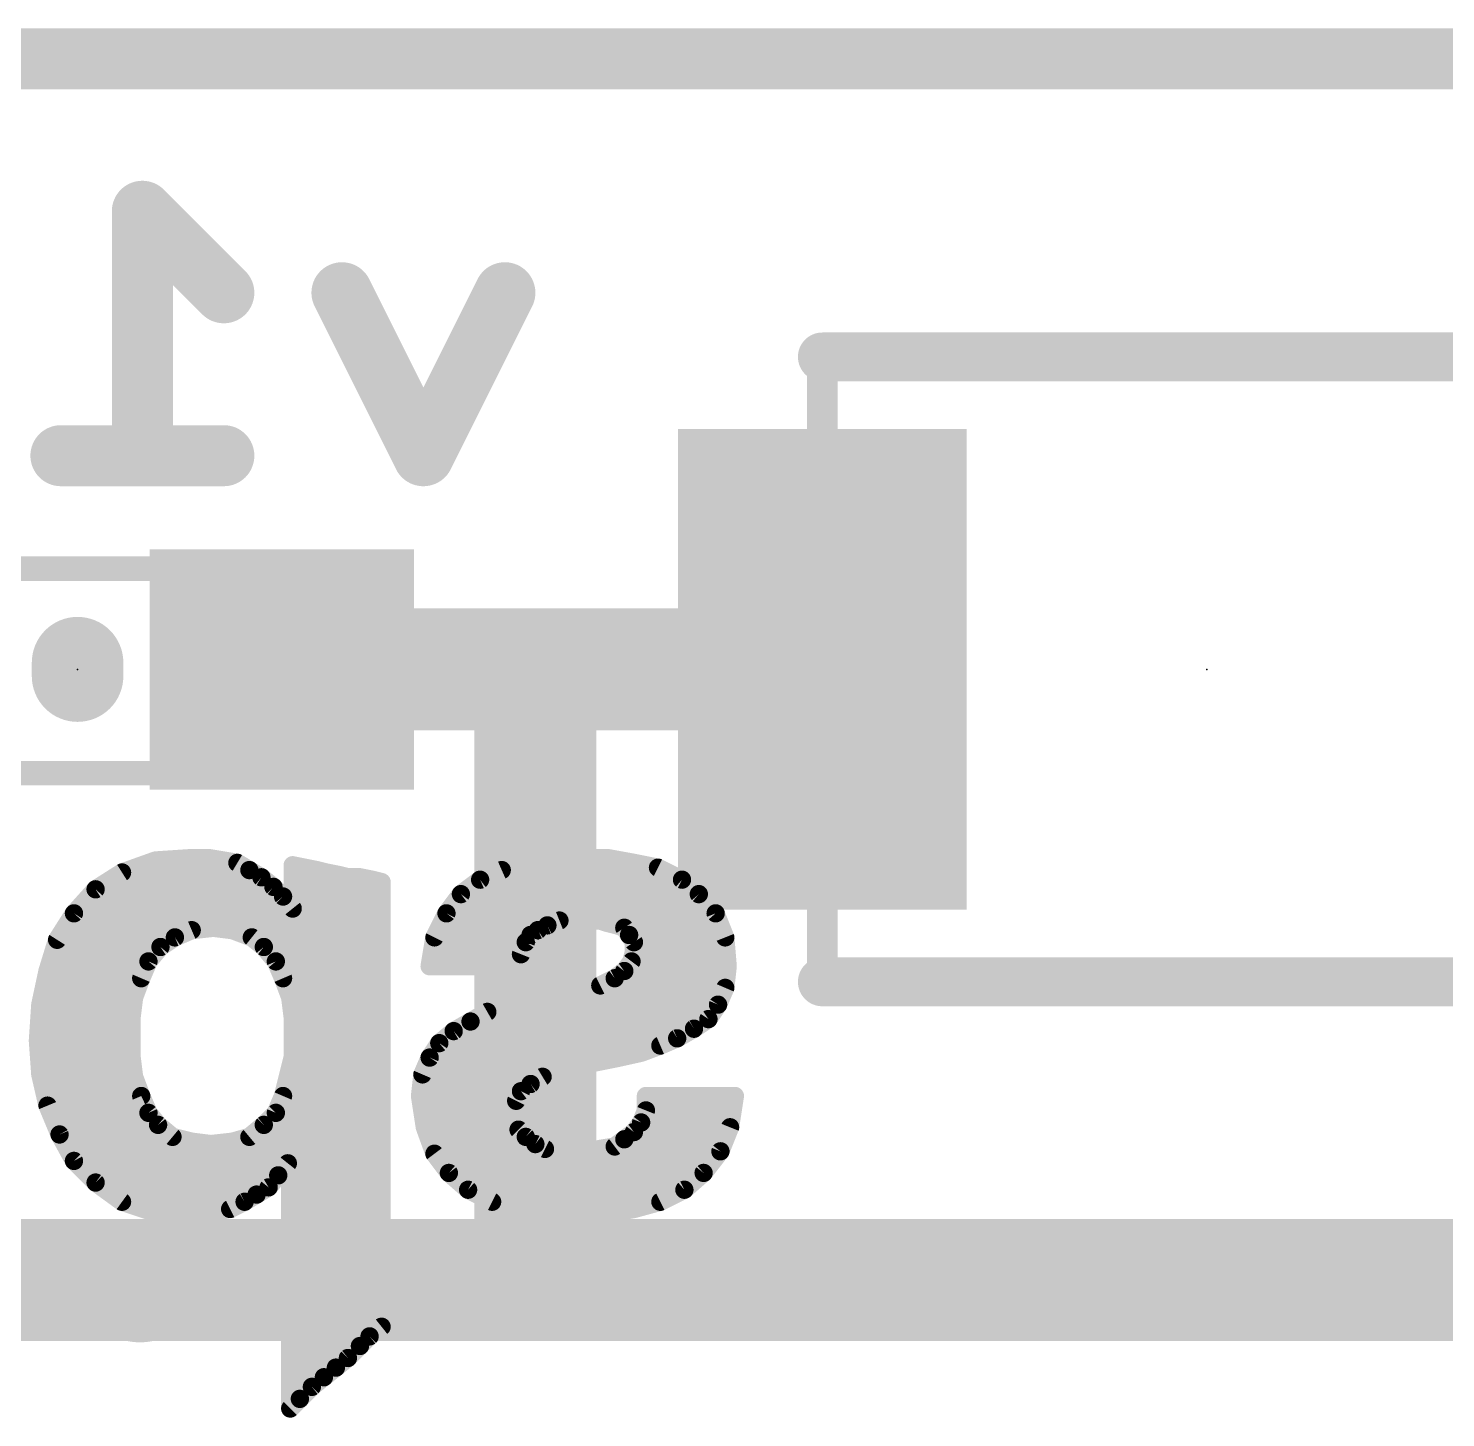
# Model space of a CAD drawing. Extents: x -25 to 82, y -23 to 23.
# Drawn here: x 17.58 to 23.47, y 17.21 to 22.99 of the extents above; entities that cross this region are included whole.
import ezdxf

# ---------------------------------------------------------------- set-up
doc = ezdxf.new("R2010")
doc.units = 0
for name, color, linetype in [('1', 12, 'CONTINUOUS'), ('16', 132, 'CONTINUOUS'), ('20', 53, 'CONTINUOUS'), ('21', 41, 'CONTINUOUS'), ('22', 40, 'CONTINUOUS'), ('23', 53, 'CONTINUOUS'), ('51', 53, 'CONTINUOUS')]:
    doc.layers.add(name, color=color, linetype=linetype)

# ---------------------------------------------------------------- blocks, each defined once
blk = doc.blocks.new('RECT')
blk.add_solid([(-0.5, -0.5), (0.5, -0.5), (-0.5, 0.5), (0.5, 0.5)])

msp = doc.modelspace()

# ---------------------------------------------------------------- linework, layer by layer
at = {"layer": '1'}
for points, const_width in [([(30.48, 22.86), (0, 22.86)], 0.254), ([(18.63, 20.32), (19.685, 20.32)], 0.508), ([(19.685, 20.32), (20.879, 20.32)], 0.508), ([(19.685, 17.78), (19.685, 20.32)], 0.508), ([(18.034, 17.78), (12.44, 17.78)], 0.508), ([(18.04, 17.774), (18.034, 17.78)], 0.508), ([(18.034, 17.78), (19.685, 17.78)], 0.508), ([(24.13, 17.78), (19.685, 17.78)], 0.508)]:
    msp.add_lwpolyline(points, dxfattribs=dict(at, const_width=const_width))
at = {"layer": '1', "const_width": 0.254}
for points in [[(18.63, 20.447, 1), (18.63, 20.193)], [(19.685, 20.447, 1), (19.685, 20.193)], [(19.812, 20.32, 1), (19.558, 20.32)], [(19.685, 20.193, 1), (19.685, 20.447)], [(20.879, 20.193, 1), (20.879, 20.447)], [(18.1238, 17.8698, 1), (17.9442, 17.6902)], [(18.034, 17.907, 1), (18.034, 17.653)], [(17.9502, 17.6842, 1), (18.1298, 17.8638)], [(18.034, 17.653, 1), (18.034, 17.907)], [(19.685, 17.907, 1), (19.685, 17.653)], [(19.685, 17.653, 1), (19.685, 17.907)], [(19.558, 17.78, 1), (19.812, 17.78)]]:
    msp.add_lwpolyline(points, format="xyb", dxfattribs=at)
at = {"layer": '16', "const_width": 0.254}
for points in [[(30.48, 22.86), (0, 22.86)], [(18.3886, 21.8869), (18.0496, 22.2259)], [(18.0496, 22.2259), (18.0496, 21.209)], [(19.219, 21.209), (18.8801, 21.8869)], [(19.558, 21.8869), (19.219, 21.209)], [(18.3886, 21.209), (17.7107, 21.209)]]:
    msp.add_lwpolyline(points, dxfattribs=at)
at = {"layer": '16', "const_width": 0.127}
for points in [[(18.0945, 22.2708, 1), (18.0047, 22.181)], [(18.1131, 22.2259, 1), (17.9861, 22.2259)], [(18.9369, 21.9153, 1), (18.8233, 21.8585)], [(19.6148, 21.8585, 1), (19.5012, 21.9153)], [(18.3437, 21.842, 1), (18.4335, 21.9318)], [(17.7107, 21.2725, 1), (17.7107, 21.1455)], [(18.3886, 21.1455, 1), (18.3886, 21.2725)], [(19.1622, 21.2374, 1), (19.2758, 21.1806)], [(19.1622, 21.1806, 1), (19.2758, 21.2374)], [(17.9861, 21.209, 1), (18.1131, 21.209)]]:
    msp.add_lwpolyline(points, format="xyb", dxfattribs=at)
at = {"layer": '20', "const_width": 0.2032}
msp.add_lwpolyline([(0, 22.86), (30.48, 22.86)], dxfattribs=at)
at = {"layer": '21'}
for points, const_width in [([(20.879, 21.62), (24.079, 21.62)], 0.2032), ([(17.78, 20.2921), (17.78, 20.3479)], 0.381), ([(20.879, 19.02), (24.079, 19.02)], 0.2032)]:
    msp.add_lwpolyline(points, dxfattribs=dict(at, const_width=const_width))
for points, const_width in [([(20.879, 21.6708, 1), (20.879, 21.5692)], 0.1016), ([(17.8753, 20.3479, 1), (17.6848, 20.3479)], 0.1905), ([(17.6848, 20.2921, 1), (17.8753, 20.2921)], 0.1905), ([(20.879, 19.0708, 1), (20.879, 18.9692)], 0.1016)]:
    msp.add_lwpolyline(points, format="xyb", dxfattribs=dict(at, const_width=const_width))
at = {"layer": '22', "const_width": 0.0762}
for points in [[(18.105, 19.525), (17.965, 19.475)], [(18.0552, 19.5072), (18.458, 19.5072)], [(18.255, 19.535), (18.105, 19.525)], [(18.325, 19.535), (18.255, 19.535)], [(18.385, 19.525), (18.325, 19.535)], [(18.445, 19.515), (18.385, 19.525)], [(18.495, 19.485), (18.445, 19.515)], [(18.545, 19.455), (18.495, 19.485)], [(18.725, 19.495), (18.675, 19.505)], [(18.675, 19.505), (18.675, 19.325)], [(18.775, 19.485), (18.725, 19.495)], [(18.815, 19.475), (18.775, 19.485)], [(19.545, 19.485), (19.455, 19.445)], [(19.645, 19.515), (19.545, 19.485)], [(19.619, 19.5072), (20.134, 19.5072)], [(19.755, 19.535), (19.645, 19.515)], [(19.985, 19.535), (19.755, 19.535)], [(20.095, 19.515), (19.985, 19.535)], [(20.195, 19.495), (20.095, 19.515)], [(20.295, 19.445), (20.195, 19.495)], [(17.965, 19.475), (17.855, 19.405)], [(17.8959, 19.431), (18.575, 19.431)], [(18.595, 19.415), (18.545, 19.455)], [(18.675, 19.431), (19.045, 19.431)], [(18.865, 19.465), (18.815, 19.475)], [(18.905, 19.455), (18.865, 19.465)], [(18.955, 19.455), (18.905, 19.455)], [(19.005, 19.445), (18.955, 19.455)], [(19.045, 19.435), (19.005, 19.445)], [(19.045, 17.585), (19.045, 19.435)], [(19.455, 19.445), (19.375, 19.385)], [(19.4363, 19.431), (20.3113, 19.431)], [(20.365, 19.385), (20.295, 19.445)], [(17.855, 19.405), (17.765, 19.305)], [(18.635, 19.375), (18.595, 19.415)], [(18.675, 19.325), (18.635, 19.375)], [(19.375, 19.385), (19.315, 19.305)], [(20.435, 19.305), (20.365, 19.385)], [(17.8098, 19.3548), (18.6512, 19.3548)], [(18.675, 19.3548), (19.045, 19.3548)], [(19.3524, 19.3548), (20.3914, 19.3548)], [(17.765, 19.305), (17.695, 19.195)], [(17.7482, 19.2786), (19.045, 19.2786)], [(19.315, 19.305), (19.265, 19.205)], [(19.3018, 19.2786), (20.4456, 19.2786)], [(19.695, 19.235), (19.735, 19.255)], [(19.735, 19.255), (19.785, 19.275)], [(19.785, 19.275), (19.955, 19.275)], [(19.955, 19.275), (19.985, 19.265)], [(19.985, 19.265), (20.025, 19.255)], [(20.025, 19.255), (20.055, 19.245)], [(20.475, 19.205), (20.435, 19.305)], [(17.695, 19.195), (17.655, 19.065)], [(17.6997, 19.2024), (18.1811, 19.2024)], [(18.125, 19.165), (18.185, 19.205)], [(18.185, 19.205), (18.255, 19.235)], [(18.255, 19.235), (18.345, 19.245)], [(18.345, 19.245), (18.425, 19.235)], [(18.425, 19.235), (18.505, 19.205)], [(18.505, 19.205), (18.555, 19.165)], [(18.5083, 19.2024), (19.045, 19.2024)], [(19.265, 19.205), (19.245, 19.085)], [(19.2646, 19.2024), (19.6566, 19.2024)], [(19.645, 19.185), (19.665, 19.215)], [(19.665, 19.215), (19.695, 19.235)], [(20.055, 19.245), (20.075, 19.215)], [(20.075, 19.215), (20.095, 19.185)], [(20.0834, 19.2024), (20.4752, 19.2024)], [(20.485, 19.085), (20.475, 19.205)], [(18.075, 19.105), (18.125, 19.165)], [(18.555, 19.165), (18.605, 19.105)], [(19.615, 19.085), (19.625, 19.135)], [(19.625, 19.135), (19.645, 19.185)], [(20.095, 19.145), (20.085, 19.105)], [(20.095, 19.185), (20.095, 19.145)], [(17.6738, 19.1262), (18.0927, 19.1262)], [(18.045, 19.035), (18.075, 19.105)], [(18.5873, 19.1262), (19.045, 19.1262)], [(18.605, 19.105), (18.635, 19.035)], [(19.245, 19.085), (19.615, 19.085)], [(19.2519, 19.1262), (19.6232, 19.1262)], [(20.085, 19.105), (20.055, 19.065)], [(20.0903, 19.1262), (20.4816, 19.1262)], [(20.475, 18.995), (20.485, 19.085)], [(17.655, 19.065), (17.625, 18.925)], [(17.6518, 19.05), (18.0514, 19.05)], [(18.015, 18.955), (18.045, 19.035)], [(18.6286, 19.05), (19.045, 19.05)], [(18.635, 19.035), (18.665, 18.955)], [(20.015, 19.035), (19.955, 19.005)], [(20.055, 19.065), (20.015, 19.035)], [(20.035, 19.05), (20.4811, 19.05)], [(17.6355, 18.9738), (18.0221, 18.9738)], [(18.005, 18.875), (18.015, 18.955)], [(18.6579, 18.9738), (19.045, 18.9738)], [(18.665, 18.955), (18.675, 18.875)], [(19.735, 18.955), (19.655, 18.935)], [(19.815, 18.975), (19.735, 18.955)], [(19.8102, 18.9738), (20.4659, 18.9738)], [(19.895, 18.985), (19.815, 18.975)], [(19.955, 19.005), (19.895, 18.985)], [(20.445, 18.925), (20.475, 18.995)], [(17.625, 18.925), (17.615, 18.775)], [(17.6232, 18.8976), (18.0078, 18.8976)], [(18.6722, 18.8976), (19.045, 18.8976)], [(19.485, 18.895), (19.415, 18.855)], [(19.575, 18.915), (19.485, 18.895)], [(19.4967, 18.8976), (20.4267, 18.8976)], [(19.655, 18.935), (19.575, 18.915)], [(20.405, 18.865), (20.445, 18.925)], [(18.005, 18.785), (18.005, 18.875)], [(18.675, 18.875), (18.675, 18.705)], [(19.415, 18.855), (19.345, 18.815)], [(20.345, 18.825), (20.405, 18.865)], [(18.005, 18.785), (17.615, 18.775)], [(17.615, 18.775), (18.005, 18.785)], [(17.615, 18.775), (17.625, 18.635)], [(17.6181, 18.8214), (18.005, 18.8214)], [(18.005, 18.705), (18.005, 18.785)], [(18.675, 18.8214), (19.045, 18.8214)], [(19.345, 18.815), (19.285, 18.765)], [(19.3562, 18.8214), (20.3387, 18.8214)], [(20.205, 18.755), (20.275, 18.785)], [(20.275, 18.785), (20.345, 18.825)], [(17.6171, 18.7452), (18.005, 18.7452)], [(18.675, 18.7452), (19.045, 18.7452)], [(19.285, 18.765), (19.245, 18.705)], [(19.2718, 18.7452), (20.1789, 18.7452)], [(20.035, 18.705), (20.125, 18.725)], [(20.125, 18.725), (20.205, 18.755)], [(17.6226, 18.669), (18.0095, 18.669)], [(18.015, 18.625), (18.005, 18.705)], [(18.675, 18.705), (18.655, 18.625)], [(18.666, 18.669), (19.045, 18.669)], [(19.245, 18.705), (19.215, 18.635)], [(19.2296, 18.669), (19.871, 18.669)], [(19.775, 18.645), (19.855, 18.665)], [(19.855, 18.665), (19.935, 18.685)], [(19.935, 18.685), (20.035, 18.705)], [(17.625, 18.635), (17.655, 18.505)], [(18.045, 18.545), (18.015, 18.625)], [(18.655, 18.625), (18.635, 18.545)], [(19.215, 18.635), (19.205, 18.545)], [(19.665, 18.595), (19.715, 18.625)], [(19.715, 18.625), (19.775, 18.645)], [(17.6347, 18.5928), (18.0271, 18.5928)], [(17.705, 18.385), (18.045, 18.545)], [(18.045, 18.545), (17.705, 18.385)], [(18.075, 18.475), (18.045, 18.545)], [(18.635, 18.545), (18.605, 18.475)], [(18.647, 18.5928), (19.045, 18.5928)], [(19.205, 18.545), (19.225, 18.415)], [(19.2103, 18.5928), (19.6621, 18.5928)], [(19.605, 18.525), (19.625, 18.565)], [(19.625, 18.565), (19.665, 18.595)], [(20.145, 18.545), (20.145, 18.485)], [(20.195, 18.545), (20.145, 18.545)], [(20.515, 18.545), (20.195, 18.545)], [(20.495, 18.415), (20.515, 18.545)], [(17.6523, 18.5166), (17.9847, 18.5166)], [(17.655, 18.505), (17.705, 18.385)], [(17.9847, 18.5166), (18.0572, 18.5166)], [(18.6228, 18.5166), (19.045, 18.5166)], [(19.2094, 18.5166), (19.6029, 18.5166)], [(19.595, 18.485), (19.605, 18.525)], [(19.605, 18.445), (19.595, 18.485)], [(20.145, 18.485), (20.125, 18.435)], [(20.145, 18.5166), (20.5106, 18.5166)], [(17.6819, 18.4404), (17.8227, 18.4404)], [(17.8227, 18.4404), (18.1027, 18.4404)], [(18.115, 18.425), (18.075, 18.475)], [(18.175, 18.375), (18.115, 18.425)], [(18.555, 18.425), (18.495, 18.375)], [(18.605, 18.475), (18.555, 18.425)], [(18.5704, 18.4404), (19.045, 18.4404)], [(19.2211, 18.4404), (19.6061, 18.4404)], [(19.615, 18.405), (19.605, 18.445)], [(20.125, 18.435), (20.095, 18.395)], [(20.1272, 18.4404), (20.4989, 18.4404)], [(17.705, 18.385), (17.765, 18.275)], [(17.7163, 18.3642), (18.2182, 18.3642)], [(18.255, 18.355), (18.175, 18.375)], [(18.495, 18.375), (18.425, 18.355)], [(18.4572, 18.3642), (19.045, 18.3642)], [(19.225, 18.415), (19.265, 18.305)], [(19.2435, 18.3642), (19.6594, 18.3642)], [(19.645, 18.375), (19.615, 18.405)], [(19.685, 18.345), (19.645, 18.375)], [(20.055, 18.365), (20.015, 18.335)], [(20.0539, 18.3642), (20.4747, 18.3642)], [(20.095, 18.395), (20.055, 18.365)], [(20.455, 18.315), (20.495, 18.415)], [(18.335, 18.345), (18.255, 18.355)], [(18.425, 18.355), (18.335, 18.345)], [(19.265, 18.305), (19.325, 18.225)], [(19.725, 18.325), (19.685, 18.345)], [(19.765, 18.315), (19.725, 18.325)], [(19.805, 18.315), (19.765, 18.315)], [(19.845, 18.305), (19.805, 18.315)], [(19.905, 18.315), (19.845, 18.305)], [(19.955, 18.325), (19.905, 18.315)], [(20.015, 18.335), (19.955, 18.325)], [(20.385, 18.225), (20.455, 18.315)], [(17.7579, 18.288), (19.045, 18.288)], [(17.765, 18.275), (17.855, 18.185)], [(18.615, 18.215), (18.655, 18.265)], [(18.655, 18.265), (18.665, 18.265)], [(18.665, 18.265), (18.665, 17.245)], [(19.2778, 18.288), (20.434, 18.288)], [(17.8282, 18.2118), (18.6124, 18.2118)], [(17.855, 18.185), (17.965, 18.105)], [(18.575, 18.165), (18.615, 18.215)], [(18.665, 18.2118), (19.045, 18.2118)], [(19.325, 18.225), (19.405, 18.155)], [(19.3401, 18.2118), (20.3699, 18.2118)], [(20.305, 18.155), (20.385, 18.225)], [(17.9229, 18.1356), (18.526, 18.1356)], [(18.475, 18.105), (18.525, 18.135)], [(18.525, 18.135), (18.575, 18.165)], [(18.665, 18.1356), (19.045, 18.1356)], [(19.405, 18.155), (19.505, 18.105)], [(19.4438, 18.1356), (20.2662, 18.1356)], [(20.205, 18.105), (20.305, 18.155)], [(17.965, 18.105), (18.085, 18.065)], [(18.355, 18.065), (18.415, 18.075)], [(18.415, 18.075), (18.475, 18.105)], [(19.505, 18.105), (19.615, 18.075)], [(19.615, 18.075), (19.735, 18.055)], [(19.975, 18.055), (20.095, 18.075)], [(20.095, 18.075), (20.205, 18.105)], [(18.085, 18.065), (18.235, 18.045)], [(18.127, 18.0594), (18.3214, 18.0594)], [(18.235, 18.045), (18.295, 18.055)], [(18.295, 18.055), (18.355, 18.065)], [(18.665, 18.0594), (19.045, 18.0594)], [(19.7086, 18.0594), (20.0014, 18.0594)], [(19.735, 18.055), (19.855, 18.045)], [(19.855, 18.045), (19.975, 18.055)], [(18.665, 17.9832), (19.045, 17.9832)], [(18.665, 17.907), (19.045, 17.907)], [(18.665, 17.8308), (19.045, 17.8308)], [(18.665, 17.7546), (19.045, 17.7546)], [(18.665, 17.6784), (19.045, 17.6784)], [(18.665, 17.6022), (19.045, 17.6022)], [(18.955, 17.505), (18.995, 17.545)], [(18.995, 17.545), (19.045, 17.585)], [(18.665, 17.526), (18.976, 17.526)], [(18.905, 17.455), (18.955, 17.505)], [(18.665, 17.4498), (18.8985, 17.4498)], [(18.855, 17.415), (18.905, 17.455)], [(18.665, 17.3736), (18.8033, 17.3736)], [(18.755, 17.335), (18.805, 17.375)], [(18.805, 17.375), (18.855, 17.415)], [(18.705, 17.285), (18.755, 17.335)], [(18.665, 17.2974), (18.7174, 17.2974)], [(18.665, 17.245), (18.705, 17.285)]]:
    msp.add_lwpolyline(points, dxfattribs=at)
at = {"layer": '22', "const_width": 0.0381}
for points in [[(18.0552, 19.5263, 1), (18.0552, 19.4882)], [(18.1037, 19.544, 1), (18.1063, 19.506)], [(18.1114, 19.5071, 1), (18.0986, 19.5429)], [(18.255, 19.5541, 1), (18.255, 19.516)], [(18.2563, 19.516, 1), (18.2537, 19.554)], [(18.3281, 19.5538, 1), (18.3219, 19.5162)], [(18.325, 19.516, 1), (18.325, 19.5541)], [(18.3881, 19.5438, 1), (18.3819, 19.5062)], [(18.3819, 19.5062, 1), (18.3881, 19.5438)], [(18.4548, 19.5313, 1), (18.4352, 19.4987)], [(18.4419, 19.4962, 1), (18.4481, 19.5338)], [(18.458, 19.4882, 1), (18.458, 19.5263)], [(18.5048, 19.5013, 1), (18.4852, 19.4687)], [(18.4852, 19.4687, 1), (18.5048, 19.5013)], [(18.6787, 19.5237, 1), (18.6713, 19.4863)], [(18.6941, 19.505, 1), (18.656, 19.505)], [(18.7287, 19.5137, 1), (18.7213, 19.4763)], [(18.7213, 19.4763, 1), (18.7287, 19.5137)], [(18.7796, 19.5035, 1), (18.7704, 19.4665)], [(18.7713, 19.4663, 1), (18.7787, 19.5037)], [(19.5395, 19.5032, 1), (19.5505, 19.4668)], [(19.5527, 19.4676, 1), (19.5373, 19.5024)], [(19.619, 19.5263, 1), (19.619, 19.4882)], [(19.6416, 19.5337, 1), (19.6484, 19.4963)], [(19.6505, 19.4968, 1), (19.6395, 19.5332)], [(19.755, 19.5541, 1), (19.755, 19.516)], [(19.7584, 19.5163, 1), (19.7516, 19.5537)], [(19.9884, 19.5537, 1), (19.9816, 19.5163)], [(19.985, 19.516, 1), (19.985, 19.5541)], [(20.0987, 19.5337, 1), (20.0913, 19.4963)], [(20.0916, 19.4963, 1), (20.0984, 19.5337)], [(20.134, 19.4882, 1), (20.134, 19.5263)], [(20.2035, 19.512, 1), (20.1865, 19.478)], [(20.1913, 19.4763, 1), (20.1987, 19.5137)], [(17.8959, 19.4501, 1), (17.8959, 19.412)], [(17.9586, 19.4929, 1), (17.9714, 19.4571)], [(17.9752, 19.4589, 1), (17.9548, 19.4911)], [(18.5569, 19.4699, 1), (18.5331, 19.4401)], [(18.5352, 19.4387, 1), (18.5548, 19.4713)], [(18.575, 19.412, 1), (18.575, 19.4501)], [(18.675, 19.4501, 1), (18.675, 19.412)], [(18.8187, 19.4937, 1), (18.8113, 19.4563)], [(18.8104, 19.4565, 1), (18.8196, 19.4935)], [(18.8696, 19.4835, 1), (18.8604, 19.4465)], [(18.8613, 19.4463, 1), (18.8687, 19.4837)], [(18.905, 19.4741, 1), (18.905, 19.436)], [(18.9004, 19.4365, 1), (18.9096, 19.4735)], [(18.9587, 19.4737, 1), (18.9513, 19.4363)], [(18.955, 19.436, 1), (18.955, 19.4741)], [(19.0096, 19.4635, 1), (19.0004, 19.4265)], [(19.0013, 19.4263, 1), (19.0087, 19.4637)], [(19.0641, 19.435, 1), (19.026, 19.435)], [(19.0404, 19.4165, 1), (19.0496, 19.4535)], [(19.045, 19.412, 1), (19.045, 19.4501)], [(19.4363, 19.4501, 1), (19.4363, 19.412)], [(19.4473, 19.4624, 1), (19.4627, 19.4276)], [(19.4664, 19.4298, 1), (19.4436, 19.4602)], [(20.3074, 19.4595, 1), (20.2826, 19.4305)], [(20.2865, 19.428, 1), (20.3035, 19.462)], [(20.3113, 19.412, 1), (20.3113, 19.4501)], [(17.8448, 19.4211, 1), (17.8652, 19.3889)], [(17.8692, 19.3923, 1), (17.8408, 19.4177)], [(18.6085, 19.4285, 1), (18.5815, 19.4015)], [(18.5831, 19.4001, 1), (18.6069, 19.4299)], [(18.6499, 19.3869, 1), (18.6201, 19.3631)], [(18.6215, 19.3615, 1), (18.6485, 19.3885)], [(19.3636, 19.4002, 1), (19.3864, 19.3698)], [(19.3902, 19.3736, 1), (19.3598, 19.3964)], [(20.3793, 19.3975, 1), (20.3507, 19.3725)], [(20.3526, 19.3705, 1), (20.3774, 19.3995)], [(17.8098, 19.3739, 1), (17.8098, 19.3358)], [(18.6512, 19.3358, 1), (18.6512, 19.3739)], [(18.675, 19.3739, 1), (18.675, 19.3358)], [(18.656, 19.325, 1), (18.6941, 19.325)], [(18.6601, 19.3131, 1), (18.6899, 19.3369)], [(19.045, 19.3358, 1), (19.045, 19.3739)], [(19.3524, 19.3739, 1), (19.3524, 19.3358)], [(20.3914, 19.3358, 1), (20.3914, 19.3739)], [(17.7482, 19.2977, 1), (17.7482, 19.2596)], [(17.7508, 19.3177, 1), (17.7792, 19.2923)], [(17.7811, 19.2948, 1), (17.7489, 19.3152)], [(19.045, 19.2596, 1), (19.045, 19.2977)], [(19.3018, 19.2977, 1), (19.3018, 19.2596)], [(19.2998, 19.3164, 1), (19.3302, 19.2936)], [(19.332, 19.2965, 1), (19.298, 19.3135)], [(19.7279, 19.2727, 1), (19.7421, 19.2373)], [(19.7435, 19.238, 1), (19.7265, 19.272)], [(19.785, 19.2941, 1), (19.785, 19.256)], [(19.7921, 19.2573, 1), (19.7779, 19.2927)], [(19.961, 19.2931, 1), (19.949, 19.2569)], [(19.955, 19.256, 1), (19.955, 19.2941)], [(19.9896, 19.2835, 1), (19.9804, 19.2465)], [(19.979, 19.2469, 1), (19.991, 19.2831)], [(20.031, 19.2731, 1), (20.019, 19.2369)], [(20.0204, 19.2365, 1), (20.0296, 19.2735)], [(20.4527, 19.3121, 1), (20.4173, 19.2979)], [(20.4207, 19.2925, 1), (20.4493, 19.3175)], [(20.4456, 19.2596, 1), (20.4456, 19.2977)], [(17.7132, 19.1894, 1), (17.6768, 19.2006)], [(17.6997, 19.2215, 1), (17.6997, 19.1834)], [(18.1775, 19.2225, 1), (18.1925, 19.1875)], [(18.1956, 19.1891, 1), (18.1744, 19.2209)], [(18.1811, 19.1834, 1), (18.1811, 19.2215)], [(18.2529, 19.2539, 1), (18.2571, 19.2161)], [(18.2625, 19.2175, 1), (18.2475, 19.2525)], [(18.3474, 19.2639, 1), (18.3426, 19.2261)], [(18.3471, 19.2261, 1), (18.3429, 19.2639)], [(18.4317, 19.2528, 1), (18.4183, 19.2172)], [(18.4226, 19.2161, 1), (18.4274, 19.2539)], [(18.5169, 19.2199, 1), (18.4931, 19.1901)], [(18.5083, 19.2215, 1), (18.5083, 19.1834)], [(18.4983, 19.1872, 1), (18.5117, 19.2228)], [(19.045, 19.1834, 1), (19.045, 19.2215)], [(19.2646, 19.2215, 1), (19.2646, 19.1834)], [(19.248, 19.2135, 1), (19.282, 19.1965)], [(19.2838, 19.2019, 1), (19.2462, 19.2081)], [(19.6544, 19.2309, 1), (19.6756, 19.1991)], [(19.6809, 19.2044, 1), (19.6491, 19.2256)], [(19.6566, 19.1834, 1), (19.6566, 19.2215)], [(19.6865, 19.252, 1), (19.7035, 19.218)], [(19.7056, 19.2191, 1), (19.6844, 19.2509)], [(20.0709, 19.2556, 1), (20.0391, 19.2344)], [(20.049, 19.2269, 1), (20.061, 19.2631)], [(20.0909, 19.2256, 1), (20.0591, 19.2044)], [(20.0591, 19.2044, 1), (20.0909, 19.2256)], [(20.0834, 19.2215, 1), (20.0834, 19.1834)], [(20.494, 19.2066, 1), (20.456, 19.2034)], [(20.4573, 19.1979, 1), (20.4927, 19.2121)], [(20.4752, 19.1834, 1), (20.4752, 19.2215)], [(17.6789, 19.2052, 1), (17.7111, 19.1848)], [(18.1144, 19.1809, 1), (18.1356, 19.1491)], [(18.1396, 19.1528, 1), (18.1104, 19.1772)], [(18.5696, 19.1772, 1), (18.5404, 19.1528)], [(18.5431, 19.1501, 1), (18.5669, 19.1799)], [(19.6437, 19.1313, 1), (19.6063, 19.1387)], [(19.6291, 19.1956, 1), (19.6609, 19.1744)], [(19.6627, 19.1779, 1), (19.6273, 19.1921)], [(20.1141, 19.185, 1), (20.076, 19.185)], [(20.1135, 19.1404, 1), (20.0765, 19.1496)], [(20.0791, 19.1744, 1), (20.1109, 19.1956)], [(17.6738, 19.1453, 1), (17.6738, 19.1072)], [(18.0604, 19.1172, 1), (18.0896, 19.0928)], [(18.0925, 19.0975, 1), (18.0575, 19.1125)], [(18.0927, 19.1072, 1), (18.0927, 19.1453)], [(18.5873, 19.1453, 1), (18.5873, 19.1072)], [(18.6225, 19.1125, 1), (18.5875, 19.0975)], [(18.5904, 19.0928, 1), (18.6196, 19.1172)], [(19.045, 19.1072, 1), (19.045, 19.1453)], [(19.245, 19.1041, 1), (19.245, 19.066)], [(19.2519, 19.1453, 1), (19.2519, 19.1072)], [(19.5963, 19.0887, 1), (19.6337, 19.0813)], [(19.6073, 19.1421, 1), (19.6427, 19.1279)], [(19.615, 19.066, 1), (19.615, 19.1041)], [(19.6232, 19.1072, 1), (19.6232, 19.1453)], [(20.0665, 19.1096, 1), (20.1035, 19.1004)], [(20.1002, 19.0936, 1), (20.0698, 19.1164)], [(20.0903, 19.1453, 1), (20.0903, 19.1072)], [(20.076, 19.145, 1), (20.1141, 19.145)], [(20.5039, 19.0829, 1), (20.4661, 19.0871)], [(20.4816, 19.1072, 1), (20.4816, 19.1453)], [(17.6518, 19.0691, 1), (17.6518, 19.031)], [(17.6368, 19.0706, 1), (17.6732, 19.0594)], [(17.6736, 19.061, 1), (17.6364, 19.069)], [(18.0275, 19.0425, 1), (18.0625, 19.0275)], [(18.0628, 19.0283, 1), (18.0272, 19.0417)], [(18.0514, 19.031, 1), (18.0514, 19.0691)], [(18.6286, 19.0691, 1), (18.6286, 19.031)], [(18.6528, 19.0417, 1), (18.6172, 19.0283)], [(18.6175, 19.0275, 1), (18.6525, 19.0425)], [(19.045, 19.031, 1), (19.045, 19.0691)], [(19.2262, 19.0881, 1), (19.2638, 19.0819)], [(20.0036, 19.0502, 1), (20.0264, 19.0198)], [(20.0235, 19.018, 1), (20.0065, 19.052)], [(20.035, 19.0691, 1), (20.035, 19.031)], [(20.0398, 19.0764, 1), (20.0702, 19.0536)], [(20.0664, 19.0498, 1), (20.0436, 19.0802)], [(20.466, 19.0834, 1), (20.504, 19.0866)], [(20.4811, 19.031, 1), (20.4811, 19.0691)], [(17.6355, 18.9929, 1), (17.6355, 18.9548)], [(18.0339, 18.9526, 1), (17.9961, 18.9574)], [(18.0221, 18.9548, 1), (18.0221, 18.9929)], [(18.6579, 18.9929, 1), (18.6579, 18.9548)], [(18.6839, 18.9574, 1), (18.6461, 18.9526)], [(19.045, 18.9548, 1), (19.045, 18.9929)], [(19.7304, 18.9735, 1), (19.7396, 18.9365)], [(19.7396, 18.9365, 1), (19.7304, 18.9735)], [(19.8102, 18.9929, 1), (19.8102, 18.9548)], [(19.8126, 18.9939, 1), (19.8174, 18.9561)], [(19.8196, 18.9565, 1), (19.8104, 18.9935)], [(19.889, 19.0031, 1), (19.901, 18.9669)], [(19.8974, 18.9661, 1), (19.8926, 19.0039)], [(19.9465, 19.022, 1), (19.9635, 18.988)], [(19.961, 18.9869, 1), (19.949, 19.0231)], [(20.4561, 18.9971, 1), (20.4939, 18.9929)], [(20.4925, 18.9875, 1), (20.4575, 19.0025)], [(20.4659, 18.9548, 1), (20.4659, 18.9929)], [(17.6232, 18.9167, 1), (17.6232, 18.8786)], [(17.6064, 18.929, 1), (17.6436, 18.921)], [(17.644, 18.9237, 1), (17.606, 18.9263)], [(17.9972, 18.9617, 1), (18.0328, 18.9483)], [(18.0078, 18.8786, 1), (18.0078, 18.9167)], [(18.6472, 18.9483, 1), (18.6828, 18.9617)], [(18.6722, 18.9167, 1), (18.6722, 18.8786)], [(19.045, 18.8786, 1), (19.045, 18.9167)], [(19.4809, 18.9136, 1), (19.4891, 18.8764)], [(19.4945, 18.8785, 1), (19.4755, 18.9115)], [(19.4967, 18.9167, 1), (19.4967, 18.8786)], [(19.5704, 18.9335, 1), (19.5796, 18.8965)], [(19.5791, 18.8964, 1), (19.5709, 18.9336)], [(19.6504, 18.9535, 1), (19.6596, 18.9165)], [(19.6596, 18.9165, 1), (19.6504, 18.9535)], [(20.4275, 18.9325, 1), (20.4625, 18.9175)], [(20.4267, 18.8786, 1), (20.4267, 18.9167)], [(20.4609, 18.9144, 1), (20.4291, 18.9356)], [(17.9861, 18.8774, 1), (18.0239, 18.8726)], [(18.0241, 18.875, 1), (17.986, 18.875)], [(18.6941, 18.875, 1), (18.656, 18.875)], [(18.6561, 18.8726, 1), (18.6939, 18.8774)], [(19.4055, 18.8715, 1), (19.4245, 18.8385)], [(19.4245, 18.8385, 1), (19.4055, 18.8715)], [(20.3891, 18.8756, 1), (20.4209, 18.8544)], [(20.4156, 18.8491, 1), (20.3944, 18.8809)], [(17.634, 18.7764, 1), (17.596, 18.7736)], [(17.6145, 18.794, 1), (17.6155, 18.756)], [(17.6145, 18.794, 1), (17.6155, 18.756)], [(17.6181, 18.8405, 1), (17.6181, 18.8024)], [(18.0241, 18.785, 1), (17.986, 18.785)], [(18.0055, 18.766, 1), (18.0045, 18.804)], [(18.0055, 18.766, 1), (18.0045, 18.804)], [(18.005, 18.8024, 1), (18.005, 18.8405)], [(18.675, 18.8405, 1), (18.675, 18.8024)], [(19.045, 18.8024, 1), (19.045, 18.8405)], [(19.3355, 18.8315, 1), (19.3545, 18.7985)], [(19.3572, 18.8004, 1), (19.3328, 18.8296)], [(19.3562, 18.8405, 1), (19.3562, 18.8024)], [(20.2655, 18.8015, 1), (20.2845, 18.7685)], [(20.2825, 18.7675, 1), (20.2675, 18.8025)], [(20.3344, 18.8409, 1), (20.3556, 18.8091)], [(20.3545, 18.8085, 1), (20.3355, 18.8415)], [(20.3387, 18.8024, 1), (20.3387, 18.8405)], [(17.596, 18.7763, 1), (17.634, 18.7737)], [(17.6171, 18.7643, 1), (17.6171, 18.7262)], [(17.986, 18.785, 1), (18.0241, 18.785)], [(18.005, 18.7262, 1), (18.005, 18.7643)], [(18.675, 18.7643, 1), (18.675, 18.7262)], [(19.045, 18.7262, 1), (19.045, 18.7643)], [(19.2718, 18.7643, 1), (19.2718, 18.7262)], [(19.2728, 18.7796, 1), (19.2972, 18.7504)], [(19.3009, 18.7544, 1), (19.2691, 18.7756)], [(20.1183, 18.7428, 1), (20.1317, 18.7072)], [(20.1291, 18.7064, 1), (20.1209, 18.7436)], [(20.1789, 18.7262, 1), (20.1789, 18.7643)], [(20.1975, 18.7725, 1), (20.2125, 18.7375)], [(20.2117, 18.7372, 1), (20.1983, 18.7728)], [(17.6226, 18.6881, 1), (17.6226, 18.65)], [(18.0239, 18.7074, 1), (17.9861, 18.7026)], [(17.986, 18.705, 1), (18.0241, 18.705)], [(18.0095, 18.65, 1), (18.0095, 18.6881)], [(18.666, 18.6881, 1), (18.666, 18.65)], [(18.656, 18.705, 1), (18.6941, 18.705)], [(18.6935, 18.7004, 1), (18.6565, 18.7096)], [(19.045, 18.65, 1), (19.045, 18.6881)], [(19.2296, 18.6881, 1), (19.2296, 18.65)], [(19.2291, 18.7156, 1), (19.2609, 18.6944)], [(19.2625, 18.6975, 1), (19.2275, 18.7125)], [(19.8504, 18.6835, 1), (19.8596, 18.6465)], [(19.8596, 18.6465, 1), (19.8504, 18.6835)], [(19.871, 18.65, 1), (19.871, 18.6881)], [(19.9313, 18.7037, 1), (19.9387, 18.6663)], [(19.9396, 18.6665, 1), (19.9304, 18.7035)], [(20.0309, 18.7236, 1), (20.0391, 18.6864)], [(20.0387, 18.6863, 1), (20.0313, 18.7237)], [(17.6436, 18.6393, 1), (17.6064, 18.6307)], [(17.606, 18.6336, 1), (17.644, 18.6364)], [(18.0328, 18.6317, 1), (17.9972, 18.6183)], [(17.9961, 18.6226, 1), (18.0339, 18.6274)], [(18.6365, 18.6296, 1), (18.6735, 18.6204)], [(18.6735, 18.6204, 1), (18.6365, 18.6296)], [(19.1975, 18.6425, 1), (19.2325, 18.6275)], [(19.2339, 18.6329, 1), (19.1961, 18.6371)], [(19.709, 18.6431, 1), (19.721, 18.6069)], [(19.7248, 18.6087, 1), (19.7052, 18.6413)], [(19.7704, 18.6635, 1), (19.7796, 18.6265)], [(19.781, 18.6269, 1), (19.769, 18.6631)], [(17.6347, 18.6119, 1), (17.6347, 18.5738)], [(18.0625, 18.5525, 1), (18.0275, 18.5375)], [(18.0271, 18.5738, 1), (18.0271, 18.6119)], [(18.0531, 18.5278, 1), (18.0369, 18.5622)], [(18.0531, 18.5278, 1), (18.0369, 18.5622)], [(18.6525, 18.5375, 1), (18.6175, 18.5525)], [(18.647, 18.6119, 1), (18.647, 18.5738)], [(19.045, 18.5738, 1), (19.045, 18.6119)], [(19.2238, 18.5479, 1), (19.1862, 18.5421)], [(19.2103, 18.6119, 1), (19.2103, 18.5738)], [(19.6136, 18.5802, 1), (19.6364, 18.5498)], [(19.642, 18.5565, 1), (19.608, 18.5735)], [(19.6552, 18.6113, 1), (19.6748, 18.5787)], [(19.6764, 18.5798, 1), (19.6536, 18.6102)], [(19.6621, 18.5738, 1), (19.6621, 18.6119)], [(20.164, 18.545, 1), (20.1259, 18.545)], [(20.145, 18.5641, 1), (20.145, 18.526)], [(20.195, 18.5641, 1), (20.195, 18.526)], [(20.195, 18.526, 1), (20.195, 18.5641)], [(20.5338, 18.5421, 1), (20.4962, 18.5479)], [(20.515, 18.526, 1), (20.515, 18.5641)], [(17.6523, 18.5357, 1), (17.6523, 18.4976)], [(17.6726, 18.5123, 1), (17.6374, 18.4977)], [(17.6364, 18.5007, 1), (17.6736, 18.5093)], [(17.9847, 18.5357, 1), (17.9847, 18.4976)], [(17.9847, 18.4976, 1), (17.9847, 18.5357)], [(18.0272, 18.5383, 1), (18.0628, 18.5517)], [(18.0572, 18.4976, 1), (18.0572, 18.5357)], [(18.6228, 18.5357, 1), (18.6228, 18.4976)], [(18.6165, 18.5496, 1), (18.6535, 18.5404)], [(19.045, 18.4976, 1), (19.045, 18.5357)], [(19.1861, 18.5471, 1), (19.2239, 18.5429)], [(19.2094, 18.5357, 1), (19.2094, 18.4976)], [(19.6135, 18.4896, 1), (19.5765, 18.4804)], [(19.588, 18.5335, 1), (19.622, 18.5165)], [(19.6235, 18.5204, 1), (19.5865, 18.5296)], [(19.6029, 18.4976, 1), (19.6029, 18.5357)], [(20.145, 18.5357, 1), (20.145, 18.4976)], [(20.1627, 18.4779, 1), (20.1273, 18.4921)], [(20.5106, 18.4976, 1), (20.5106, 18.5357)], [(17.6819, 18.4595, 1), (17.6819, 18.4214)], [(17.8227, 18.4595, 1), (17.8227, 18.4214)], [(17.8227, 18.4214, 1), (17.8227, 18.4595)], [(18.0899, 18.4869, 1), (18.0601, 18.4631)], [(18.0575, 18.4675, 1), (18.0925, 18.4825)], [(18.1272, 18.4396, 1), (18.1028, 18.4104)], [(18.1027, 18.4214, 1), (18.1027, 18.4595)], [(18.5672, 18.4104, 1), (18.5428, 18.4396)], [(18.5704, 18.4595, 1), (18.5704, 18.4214)], [(18.5875, 18.4825, 1), (18.6225, 18.4675)], [(18.6185, 18.4615, 1), (18.5915, 18.4885)], [(19.045, 18.4214, 1), (19.045, 18.4595)], [(19.2211, 18.4595, 1), (19.2211, 18.4214)], [(19.5765, 18.4896, 1), (19.6135, 18.4804)], [(19.6235, 18.4496, 1), (19.5865, 18.4404)], [(19.5865, 18.4404, 1), (19.6235, 18.4496)], [(19.6061, 18.4214, 1), (19.6061, 18.4595)], [(20.1073, 18.4421, 1), (20.1427, 18.4279)], [(20.1272, 18.4595, 1), (20.1272, 18.4214)], [(20.1402, 18.4236, 1), (20.1098, 18.4464)], [(20.1259, 18.485, 1), (20.164, 18.485)], [(20.4989, 18.4214, 1), (20.4989, 18.4595)], [(17.7217, 18.3941, 1), (17.6883, 18.3759)], [(17.6969, 18.4022, 1), (17.7131, 18.3678)], [(17.6969, 18.4022, 1), (17.7131, 18.3678)], [(17.6874, 18.3777, 1), (17.7226, 18.3923)], [(17.7163, 18.3833, 1), (17.7163, 18.3452)], [(18.1001, 18.4131, 1), (18.1299, 18.4369)], [(18.1796, 18.3935, 1), (18.1704, 18.3565)], [(18.1628, 18.3604, 1), (18.1872, 18.3896)], [(18.2182, 18.3452, 1), (18.2182, 18.3833)], [(18.4572, 18.3833, 1), (18.4572, 18.3452)], [(18.4828, 18.3896, 1), (18.5072, 18.3604)], [(18.5002, 18.3567, 1), (18.4898, 18.3933)], [(18.5415, 18.4385, 1), (18.5685, 18.4115)], [(19.045, 18.3452, 1), (19.045, 18.3833)], [(19.2429, 18.4215, 1), (19.2071, 18.4085)], [(19.2062, 18.4121, 1), (19.2438, 18.4179)], [(19.2435, 18.3833, 1), (19.2435, 18.3452)], [(19.6285, 18.4185, 1), (19.6015, 18.3915)], [(19.5965, 18.4004, 1), (19.6335, 18.4096)], [(19.6564, 18.3902, 1), (19.6336, 18.3598)], [(19.6315, 18.3615, 1), (19.6585, 18.3885)], [(19.6594, 18.3452, 1), (19.6594, 18.3833)], [(20.0539, 18.3833, 1), (20.0539, 18.3452)], [(20.0664, 18.3498, 1), (20.0436, 18.3802)], [(20.0798, 18.4064, 1), (20.1102, 18.3836)], [(20.1064, 18.3798, 1), (20.0836, 18.4102)], [(20.4747, 18.3452, 1), (20.4747, 18.3833)], [(20.4762, 18.4179, 1), (20.5138, 18.4121)], [(20.5127, 18.4079, 1), (20.4773, 18.4221)], [(18.2574, 18.3739, 1), (18.2526, 18.3361)], [(18.2504, 18.3365, 1), (18.2596, 18.3735)], [(18.3329, 18.3639, 1), (18.3371, 18.3261)], [(18.3326, 18.3261, 1), (18.3374, 18.3639)], [(18.4198, 18.3733, 1), (18.4302, 18.3367)], [(18.4271, 18.3361, 1), (18.4229, 18.3739)], [(19.2802, 18.3164, 1), (19.2498, 18.2936)], [(19.6935, 18.362, 1), (19.6765, 18.328)], [(19.6736, 18.3298, 1), (19.6964, 18.3602)], [(19.7296, 18.3435, 1), (19.7204, 18.3065)], [(19.7165, 18.308, 1), (19.7335, 18.342)], [(19.765, 18.3341, 1), (19.765, 18.296)], [(19.7604, 18.2965, 1), (19.7696, 18.3335)], [(19.8096, 18.3335, 1), (19.8004, 18.2965)], [(19.805, 18.296, 1), (19.805, 18.3341)], [(19.8419, 18.3238, 1), (19.8481, 18.2862)], [(19.8404, 18.2865, 1), (19.8496, 18.3235)], [(19.9013, 18.3337, 1), (19.9087, 18.2963)], [(19.9081, 18.2962, 1), (19.9019, 18.3338)], [(19.9519, 18.3438, 1), (19.9581, 18.3062)], [(19.9587, 18.3063, 1), (19.9513, 18.3437)], [(20.0036, 18.3502, 1), (20.0264, 18.3198)], [(20.0181, 18.3162, 1), (20.0119, 18.3538)], [(20.0436, 18.3802, 1), (20.0664, 18.3498)], [(20.4373, 18.3221, 1), (20.4727, 18.3079)], [(20.47, 18.3033, 1), (20.44, 18.3267)], [(17.7579, 18.3071, 1), (17.7579, 18.269)], [(17.7785, 18.2885, 1), (17.7515, 18.2615)], [(17.7483, 18.2659, 1), (17.7817, 18.2841)], [(18.655, 18.2841, 1), (18.655, 18.246)], [(18.6699, 18.2531, 1), (18.6401, 18.2769)], [(18.684, 18.265, 1), (18.6459, 18.265)], [(18.665, 18.246, 1), (18.665, 18.2841)], [(19.045, 18.269, 1), (19.045, 18.3071)], [(19.2471, 18.2985, 1), (19.2829, 18.3115)], [(19.2778, 18.3071, 1), (19.2778, 18.269)], [(20.434, 18.269, 1), (20.434, 18.3071)], [(17.8282, 18.2309, 1), (17.8282, 18.1928)], [(17.8662, 18.2004, 1), (17.8438, 18.1696)], [(18.6001, 18.2269, 1), (18.6299, 18.2031)], [(18.6299, 18.2031, 1), (18.6001, 18.2269)], [(18.6124, 18.1928, 1), (18.6124, 18.2309)], [(18.665, 18.2309, 1), (18.665, 18.1928)], [(19.045, 18.1928, 1), (19.045, 18.2309)], [(19.3375, 18.2393, 1), (19.3125, 18.2107)], [(19.3098, 18.2136, 1), (19.3402, 18.2364)], [(19.3401, 18.2309, 1), (19.3401, 18.1928)], [(20.37, 18.2367, 1), (20.4, 18.2133)], [(20.3699, 18.1928, 1), (20.3699, 18.2309)], [(20.3975, 18.2107, 1), (20.3725, 18.2393)], [(17.8415, 18.1715, 1), (17.8685, 18.1985)], [(17.9229, 18.1547, 1), (17.9229, 18.1166)], [(18.5152, 18.1513, 1), (18.5348, 18.1187)], [(18.5348, 18.1187, 1), (18.5152, 18.1513)], [(18.526, 18.1166, 1), (18.526, 18.1547)], [(18.5601, 18.1769, 1), (18.5899, 18.1531)], [(18.5848, 18.1487, 1), (18.5652, 18.1813)], [(18.665, 18.1547, 1), (18.665, 18.1166)], [(19.045, 18.1166, 1), (19.045, 18.1547)], [(19.4135, 18.172, 1), (19.3965, 18.138)], [(19.3925, 18.1407, 1), (19.4175, 18.1693)], [(19.4438, 18.1547, 1), (19.4438, 18.1166)], [(20.2662, 18.1166, 1), (20.2662, 18.1547)], [(20.2925, 18.1693, 1), (20.3175, 18.1407)], [(20.3135, 18.138, 1), (20.2965, 18.172)], [(17.971, 18.1231, 1), (17.959, 18.0869)], [(17.9538, 18.0896, 1), (17.9762, 18.1204)], [(18.4065, 18.092, 1), (18.4235, 18.058)], [(18.4181, 18.0562, 1), (18.4119, 18.0938)], [(18.4652, 18.1213, 1), (18.4848, 18.0887)], [(18.4835, 18.088, 1), (18.4665, 18.122)], [(19.51, 18.1234, 1), (19.5, 18.0866)], [(19.4965, 18.088, 1), (19.5135, 18.122)], [(19.6181, 18.0938, 1), (19.6119, 18.0562)], [(19.61, 18.0566, 1), (19.62, 18.0934)], [(20.09, 18.0934, 1), (20.1, 18.0566)], [(20.0981, 18.0562, 1), (20.0919, 18.0938)], [(20.1965, 18.122, 1), (20.2135, 18.088)], [(20.21, 18.0866, 1), (20.2, 18.1234)], [(18.0875, 18.0839, 1), (18.0825, 18.0461)], [(18.079, 18.0469, 1), (18.091, 18.0831)], [(18.127, 18.0785, 1), (18.127, 18.0404)], [(18.2319, 18.0638, 1), (18.2381, 18.0262)], [(18.2325, 18.0261, 1), (18.2375, 18.0639)], [(18.2919, 18.0738, 1), (18.2981, 18.0362)], [(18.2981, 18.0362, 1), (18.2919, 18.0738)], [(18.3214, 18.0404, 1), (18.3214, 18.0785)], [(18.3519, 18.0838, 1), (18.3581, 18.0462)], [(18.3581, 18.0462, 1), (18.3519, 18.0838)], [(18.665, 18.0785, 1), (18.665, 18.0404)], [(19.045, 18.0404, 1), (19.045, 18.0785)], [(19.7086, 18.0785, 1), (19.7086, 18.0404)], [(19.7366, 18.074, 1), (19.7334, 18.036)], [(19.7319, 18.0362, 1), (19.7381, 18.0738)], [(19.8534, 18.064, 1), (19.8566, 18.026)], [(19.8534, 18.026, 1), (19.8566, 18.064)], [(19.9719, 18.0738, 1), (19.9781, 18.0362)], [(19.9766, 18.036, 1), (19.9734, 18.074)], [(20.0014, 18.0404, 1), (20.0014, 18.0785)], [(18.665, 18.0023, 1), (18.665, 17.9642)], [(19.045, 17.9642, 1), (19.045, 18.0023)], [(18.665, 17.9261, 1), (18.665, 17.888)], [(19.045, 17.888, 1), (19.045, 17.9261)], [(18.665, 17.8498, 1), (18.665, 17.8117)], [(19.045, 17.8117, 1), (19.045, 17.8498)], [(18.665, 17.7736, 1), (18.665, 17.7355)], [(19.045, 17.7355, 1), (19.045, 17.7736)], [(18.665, 17.6974, 1), (18.665, 17.6593)], [(19.045, 17.6593, 1), (19.045, 17.6974)], [(18.665, 17.6212, 1), (18.665, 17.5831)], [(19.045, 17.5831, 1), (19.045, 17.6212)], [(18.9831, 17.5599, 1), (19.0069, 17.5301)], [(19.0085, 17.5315, 1), (18.9815, 17.5585)], [(19.026, 17.585, 1), (19.0641, 17.585)], [(19.0569, 17.5701, 1), (19.0331, 17.5999)], [(18.665, 17.545, 1), (18.665, 17.5069)], [(18.9415, 17.5185, 1), (18.9685, 17.4915)], [(18.9685, 17.4915, 1), (18.9415, 17.5185)], [(18.976, 17.5069, 1), (18.976, 17.545)], [(18.665, 17.4688, 1), (18.665, 17.4307)], [(18.8915, 17.4685, 1), (18.9185, 17.4415)], [(18.9169, 17.4401, 1), (18.8931, 17.4699)], [(18.8985, 17.4307, 1), (18.8985, 17.4688)], [(18.665, 17.3926, 1), (18.665, 17.3545)], [(18.7931, 17.3899, 1), (18.8169, 17.3601)], [(18.8169, 17.3601, 1), (18.7931, 17.3899)], [(18.8033, 17.3545, 1), (18.8033, 17.3926)], [(18.8431, 17.4299, 1), (18.8669, 17.4001)], [(18.8669, 17.4001, 1), (18.8431, 17.4299)], [(18.7431, 17.3499, 1), (18.7669, 17.3201)], [(18.7685, 17.3215, 1), (18.7415, 17.3485)], [(18.665, 17.3164, 1), (18.665, 17.2783)], [(18.6915, 17.2985, 1), (18.7185, 17.2715)], [(18.7185, 17.2715, 1), (18.6915, 17.2985)], [(18.7174, 17.2783, 1), (18.7174, 17.3164)], [(18.6515, 17.2585, 1), (18.6785, 17.2315)], [(18.6459, 17.245, 1), (18.684, 17.245)]]:
    msp.add_lwpolyline(points, format="xyb", dxfattribs=at)
at = {"layer": '23'}
for p in [(17.78, 20.32), (22.479, 20.32)]:
    msp.add_point(p, dxfattribs=at)
at = {"layer": '51'}
for points, const_width in [([(20.879, 21.62), (24.079, 21.62)], 0.127), ([(20.879, 19.02), (20.879, 21.62)], 0.127), ([(18.136, 20.739), (17.424, 20.739)], 0.1016), ([(18.136, 19.888), (17.424, 19.888)], 0.1016), ([(24.079, 19.02), (20.879, 19.02)], 0.127)]:
    msp.add_lwpolyline(points, dxfattribs=dict(at, const_width=const_width))
for points, const_width in [([(20.879, 21.6517, 1), (20.879, 21.5883)], 0.0635), ([(20.9108, 21.62, 1), (20.8473, 21.62)], 0.0635), ([(18.136, 20.7136, 1), (18.136, 20.7644)], 0.0508), ([(18.136, 19.8626, 1), (18.136, 19.9134)], 0.0508), ([(20.879, 19.0517, 1), (20.879, 18.9883)], 0.0635), ([(20.8473, 19.02, 1), (20.9108, 19.02)], 0.0635)]:
    msp.add_lwpolyline(points, format="xyb", dxfattribs=dict(at, const_width=const_width))

# ---------------------------------------------------------------- block references
at = {"layer": '1', "xscale": 1.2, "yscale": 2}
msp.add_blockref('RECT', (20.879, 20.32), dxfattribs=at)
at = {"layer": '1', "xscale": 1.1, "rotation": 180}
msp.add_blockref('RECT', (18.63, 20.32), dxfattribs=at)
at = {"layer": '51', "xscale": 0.5001, "yscale": 0.95, "rotation": 180}
msp.add_blockref('RECT', (18.3681, 20.3149), dxfattribs=at)

doc.saveas('drawing.dxf')
